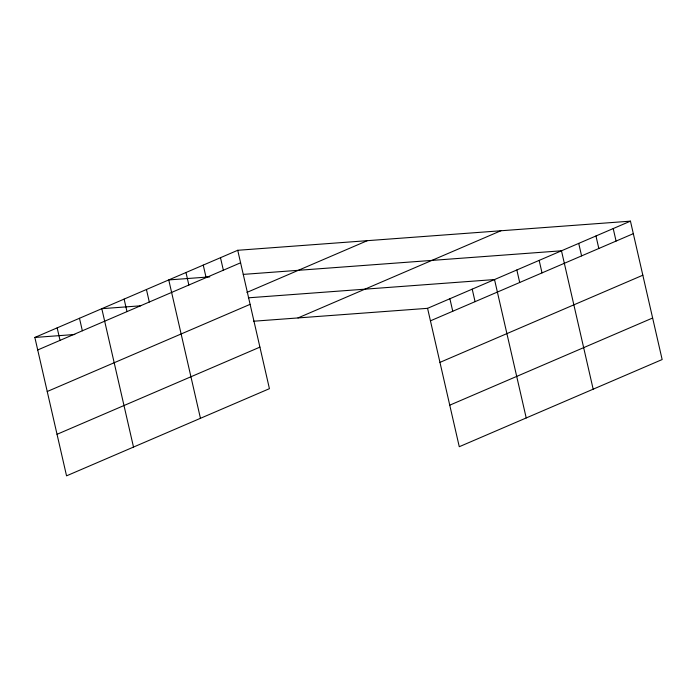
<?xml version="1.0" encoding="UTF-8"?>
<svg xmlns="http://www.w3.org/2000/svg" width="697" height="697" viewBox="0 0 697 697"><rect width="100%" height="100%" fill="white"/><g stroke="black" fill="none" stroke-linecap="round" stroke-linejoin="round"><path stroke-width="1.05" d="M237.729 250.284L269.425 388.673L66.546 475.842L34.85 337.453L237.729 250.284L630.454 221.158L662.15 359.547L459.271 446.716L427.575 308.327L630.454 221.158M37.716 349.964L240.596 262.795M246.921 292.4L367.328 240.674M47.23 391.505L250.11 304.336M297.976 317.937L500.855 230.768M57.032 434.301L259.911 347.132M430.432 320.838L633.32 233.669M439.946 362.379L642.834 275.21M449.757 405.175L652.636 318.006M209.788 276.875L168.752 279.924L200.448 418.313M243.27 274.391L561.477 250.798L593.173 389.187M140.681 305.8L101.806 308.684L133.502 447.073M248.359 297.819L494.522 279.558L526.218 417.956M34.85 337.453L74.806 334.49M253.464 321.239L427.575 308.327M613.212 228.564L616.078 241.075M595.961 235.978L598.828 248.489M578.719 243.384L581.586 255.895M539.156 260.382L542.022 272.893M516.843 269.974L519.701 282.485M472.209 289.15L475.066 301.662M449.887 298.734L452.754 311.245M220.487 257.69L223.354 270.201M203.245 265.104L206.112 277.615M185.994 272.51L188.861 285.021M146.44 289.508L149.297 302.019M124.118 299.1L126.985 311.611M79.484 318.276L82.351 330.787M57.171 327.86L60.029 340.371"/></g></svg>
